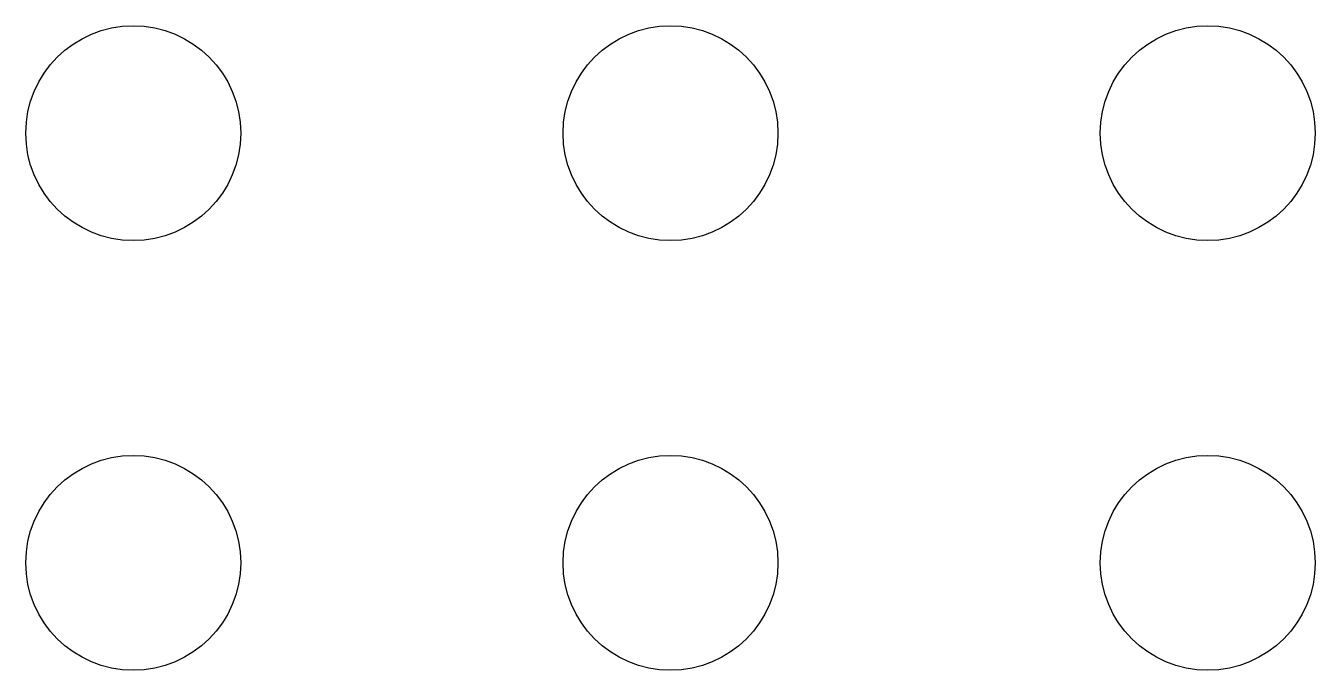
# Model space of a CAD drawing. Header units: millimetres. Extents: x -1 to 11, y -1 to 5.
import ezdxf

# ---------------------------------------------------------------- set-up
doc = ezdxf.new("R2010")
doc.units = ezdxf.units.MM

# ---------------------------------------------------------------- blocks, each defined once
blk = doc.blocks.new('B')
blk.add_circle((0, 0), 1)

msp = doc.modelspace()

# ---------------------------------------------------------------- block references
at = {"row_count": 2, "column_count": 3, "row_spacing": 4, "column_spacing": 5}
msp.add_blockref('B', (0, 0), dxfattribs=at)

doc.saveas('drawing.dxf')
